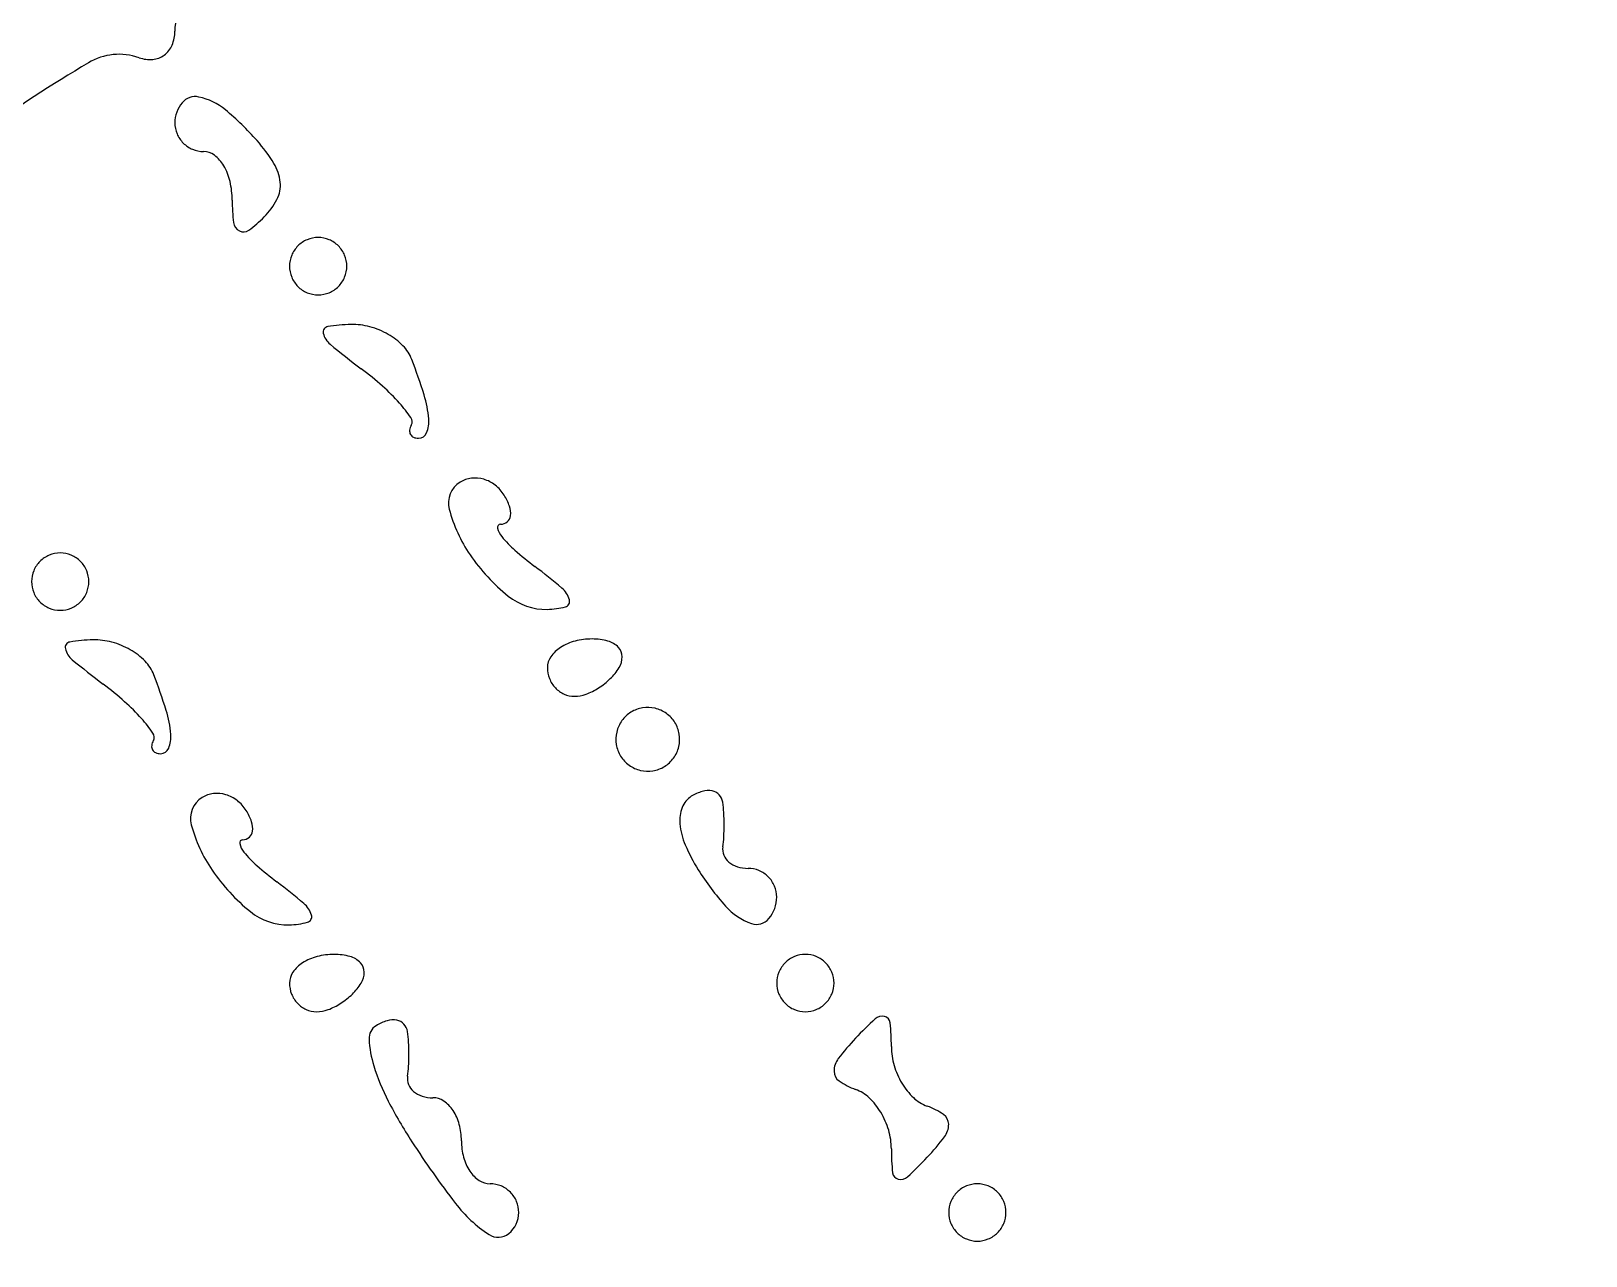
# Model space of a CAD drawing. Header units: metres. Extents: x -22 to 82, y -7 to 32.
# Drawn here: x 10.0209 to 10.1357, y 28.2737 to 28.364 of the extents above; entities that cross this region are included whole.
import ezdxf

# ---------------------------------------------------------------- set-up
doc = ezdxf.new("R2010")
doc.units = ezdxf.units.M
doc.header["$LTSCALE"] = 2
doc.header["$MEASUREMENT"] = 0
doc.layers.add('ZSILUETAEDIFICIO', color=253, linetype='CONTINUOUS')
doc.layers.add('ZVEREDA', color=253, linetype='CONTINUOUS')

msp = doc.modelspace()

# ---------------------------------------------------------------- hatches: boundary and pattern name
at = {"layer": 'ZVEREDA'}
h = msp.add_hatch(dxfattribs=at)
h.set_pattern_fill('AR-SAND', color=256, scale=0.08)
h.set_pattern_definition([(37.50000000000001, (100.3217642182751, 117.4581959786875), (-0.0050394686487687, 0.1541459015210527), [0, -0.1216, 0, -0.136, 0, -0.13]), (7.499999999999999, (100.3217642182751, 117.4581959786875), (0.1415821364214182, 0.2257716852183792), [0, -0.0656, 0, -0.1096, 0, -0.042]), (327.5, (100.2233642182753, 117.4581959786875), (0.2491313489401196, 0.0004527242829572), [0, -0.04, 0, -0.144, 0, -0.188]), (317.5, (100.2233642182753, 117.4581959786875), (0.2404901283657835, 0.0702140451947399), [0, -0.02, 0, -0.0944, 0, -0.108])])
h.paths.add_polyline_path([(31.4583351261974, 30.10001185127862), (-5.580466054143699, 30.14202237673669), (-5.496152509190097, 24.7095630808688), (0.5053741138006274, 24.71459050236479), (0.5053741138006274, 23.02514520136083), (2.905374113800207, 23.02514520136083), (2.905811148500817, 24.71459050236479), (7.70575982083821, 24.71459050236479), (7.70575982083821, 23.02524487001511), (10.1053227861378, 23.02524487001511), (10.1057598208379, 24.71459050236479), (12.50561829493628, 24.71459050236479), (14.90575982083172, 24.71459050236479), (14.90575982083172, 23.02514520136083), (17.30547676903481, 23.02514520136083), (17.30591380373539, 24.71459050236479), (22.10547676902863, 24.63459050236452), (22.10547676902863, 23.02461800278962), (24.5050398048495, 23.02461800278962), (24.5050398048495, 24.63406330379348), (31.4583221007949, 24.61459050236454), (29.30561829493013, 24.61459050236454), (29.30561829493013, 20.61092766967829), (30.50572014345363, 20.61326742045304), (30.50572014345363, 24.61459050236454), (31.4583221007949, 24.61459050236454)])
h.paths.add_polyline_path([(3.274978631708791, 29.84745587849517), (21.85115500656482, 29.84745587849517), (21.85115500656482, 26.26298918530352), (3.274978631708791, 26.26298918530352)], flags=16)
edge = h.paths.add_edge_path(flags=0)
edge.add_line((4.190763625501631, 28.45334721717251), (4.191796270515823, 28.45334721717251))
edge.add_arc((4.030850849770815, 28.47872758158093), 0.1629343160792154, 351.0385129392877, 357.3660182868147)
edge.add_arc((4.112611057247875, 28.47496619707363), 0.0810876329450389, 344.53720768220717, 357.3660765305271, ccw=False)
edge = h.paths.add_edge_path(flags=0)
edge.add_arc((4.129473601766023, 28.48361260777853), 0.0424070857397566, 8.446156974039805, 17.04280200703507)
edge.add_arc((4.048520085864993, 28.46875624364435), 0.1245244297232045, 3.3254775150875844, 12.657113459455672, ccw=False)
edge.add_arc((4.009668740244905, 28.46649875537224), 0.1634413066505545, 3.325477516473139, 5.867953198212037)
edge.add_arc((4.024461425057098, 28.46801930679646), 0.148570677863494, 5.867861931155238, 8.446156969658695)
edge = h.paths.add_edge_path(flags=0)
edge.add_arc((4.187625943115307, 27.71049756740979), 0.005506773619038, 0, 44.649192788606285, ccw=False)
edge.add_line((4.193132716734738, 27.71049756740979), (4.193170576032799, 27.71059180186387))
edge.add_arc((4.083131412969806, 27.72142825678299), 0.110571452748189, 354.3757511834748, 357.7808422671732)
edge.add_arc((4.083495542828814, 27.72707965905653), 0.1105714527485412, 354.8460124112327, 363.6003750095574)
edge.add_arc((4.265141154600997, 27.71569919341579), 0.0736096129205384, 165.585485692761, 181.0365879312016)
edge = h.paths.add_edge_path(flags=0)
edge.add_ellipse((4.155844521799992, 27.55226263330349), major_axis=(-0.004886144824328529, 0.5517489951021792), ratio=0.0764573230342362, start_angle=264.41174822548277, end_angle=281.9145976805995, ccw=False)
edge.add_arc((-177.0033036909715, 27.24610176780652), 181.2017851309283, -3.410605131648481e-12, 0.07993633669821065, ccw=False)
edge.add_line((4.198481439956822, 27.24610176779618), (4.210484766247419, 27.6590139235833))
edge.add_ellipse((4.18687514976483, 27.77778923014426), major_axis=(0.01575538398604225, -0.1077800230216994), ratio=0.5161088083865675, start_angle=337.05526251174393, end_angle=345.80434126128097, ccw=False)
edge = h.paths.add_edge_path(flags=0)
edge.add_arc((387.0379938681306, 26.57348742740584), 383.1770730560518, 179.7962796488156, 179.8227156500893, ccw=False)
edge.add_arc((63.47661150482531, 27.72394417231078), 59.61364541384286, 179.6242268241421, 179.7962796450261, ccw=False)
edge.add_arc((107.9126775625507, 27.43250698258277), 104.0506671673548, 179.4892207827528, 179.6242268252662, ccw=False)
edge.add_arc((4.908773407262004, 28.32581589378475), 1.043191389333353, 173.5744382351789, 178.1175676432889, ccw=False)
edge.add_arc((3.941956756071903, 28.43638332363668), 0.0700943375474026, 136.9440126095541, 174.9430767679891, ccw=False)
edge.add_arc((3.939591411760631, 28.44492007257332), 0.0627084935053294, 98.57263522089539, 141.1716653543758, ccw=False)
edge.add_arc((3.971787529488921, 28.27408536092594), 0.2365196678389941, 91.78341864015289, 100.1162303726033, ccw=False)
edge.add_arc((4.161354391850892, 22.18584956753244), 6.327705978506592, 91.01273401402932, 91.78341864030182, ccw=False)
edge.add_line((4.049514576590127, 28.51256710557305), (4.169165289891879, 28.51468221717266))
edge.add_line((4.169165289891879, 28.51468221717232), (4.179750299263304, 28.53043944484654))
edge.add_arc((4.190827730734469, 28.52494372944767), 0.0123657743692955, 51.76101418273163, 153.6131534045893, ccw=False)
edge.add_line((4.198481439891822, 28.53465625290397), (4.198481439891822, 28.53636044799151))
edge.add_arc((4.193339192636984, 28.51586697619842), 0.0211287740527576, 75.9140893002533, 183.0668013861589)
edge.add_line((4.172240678425823, 28.51473658199643), (4.049514576590127, 28.51256710557305))
edge.add_arc((4.161354391844498, 22.18584956753244), 6.327705978506354, 91.01273401397248, 91.78341864024476)
edge.add_arc((3.971787529489319, 28.27408536092594), 0.2365196678390667, 91.78341864027549, 100.1162378328985)
edge.add_arc((3.941258338745911, 28.44519436956017), 0.0627084935053418, 100.1162378329312, 120.5228893311077)
edge.add_arc((3.942263761789718, 28.43729516592452), 0.0700943375474093, 117.9506432260986, 158.4595108276586)
edge.add_arc((4.001405707587139, 28.41591235581501), 0.1329691207264811, 159.2459526752788, 175.8968395766796)
edge.add_arc((4.909294928725814, 28.35078371074917), 1.04319138933335, 175.8968395763732, 179.4892207827571)
edge.add_arc((107.9126775622392, 27.43250698108915), 104.0506671670563, 179.4892207819287, 179.6242268244366)
edge.add_arc((63.47661150489225, 27.72394417644966), 59.6136454138861, 179.6242268281098, 179.7962796489794)
edge.add_arc((387.0379938451551, 26.57348740949783), 383.1770730331307, 179.7962796461218, 179.8227156473993)
edge.add_line((3.862755088178147, 27.75911035599103), (3.884622839891307, 27.72070371717251))
edge.add_arc((3.929255688633731, 27.74845655913333), 0.0525576961415898, 211.8734753522308, 222.0820973833024)
edge.add_arc((3.940104661909288, 27.75825274944765), 0.0671749997825091, 222.0818102784924, 230.2563674642507)
edge.add_arc((3.958449832274908, 27.78343227505326), 0.0982851158739191, 231.4181484407944, 254.9741783521728)
edge.add_arc((3.959368323424485, 27.7758030788865), 0.0911999037654329, 253.1739702547738, 268.217256623099)
edge.add_arc((3.968627737210397, 41.24924821526616), 13.56460629090511, 269.9489048779313, 270.3532500274084)
edge.add_arc((4.049525169780992, 16.95504494612499), 10.72985513343538, 89.5075836061958, 89.98540653837108, ccw=False)
edge.add_arc((4.130247462298712, 27.54011210430104), 0.1448483138350315, 64.17034698782749, 85.44946313993978, ccw=False)
edge.add_arc((4.191746138397974, 27.66642980881176), 0.0043674083606586, 1.4282544963651844, 68.34992075025048, ccw=False)
edge.add_arc((4.197384248272812, 27.67701561994579), 0.0105538936861254, 212.0429010611537, 263.0773218994982, ccw=False)
edge.add_arc((4.200612712082403, 27.70999352945552), 0.0404527841329601, 231.8085000024286, 252.4850053579366, ccw=False)
edge.add_arc((4.161788889977004, 27.66257060467501), 0.0208577567284913, 48.53142696656482, 82.63062587060486)
edge.add_arc((4.11933816690663, 27.13308106570912), 0.5520225538390414, 85.31102351279071, 89.99478211468639)
edge.add_arc((4.118411279294634, 16.9552485283175), 10.72985513343608, 89.99478211606726, 90.35325002811415)
edge.add_arc((4.073781246147718, 41.2494889468843), 13.56460629090747, 269.50474175352076, 269.9090879921701, ccw=False)
edge.add_arc((3.956613111675125, 27.77658927219733), 0.0911999037654514, 239.2648217281377, 269.94890487625094, ccw=False)
edge.add_arc((3.940104661909288, 27.75825274944765), 0.0671749997825307, 215.766892496466, 243.3781184107606, ccw=False)
edge.add_line((3.885598753388649, 27.71898970661965), (3.862755088177721, 27.75911035598011))
edge = h.paths.add_edge_path(flags=0)
edge.add_arc((3.982208672812931, 27.77710128656037), 0.0039699795081061, 57.093542815945284, 128.0095147918335, ccw=False)
edge.add_arc((3.983777369758798, 27.77691396217733), 0.0035691351575788, -36.39606693346491, 80.51639118771561, ccw=False)
edge.add_arc((3.985008823383225, 27.77555727172944), 0.0018093348073117, 293.7971605359992, 335.12409378026587, ccw=False)
edge.add_arc((3.984854518882713, 27.77590723729099), 0.002191808038586, 257.1681723130867, 293.7964911424778, ccw=False)
edge.add_arc((3.98554989726631, 27.77896024180501), 0.0053230039216045, 238.282669802615, 257.1684968903267, ccw=False)
edge.add_arc((3.980302814458611, 27.77683864407101), 0.0034331700992157, 99.02971341141892, 315.4979837284754, ccw=False)
edge = h.paths.add_edge_path(flags=0)
edge.add_arc((4.003867887505493, 27.77651366478631), 0.0041965817445002, 179.5419055987072, 270.4580944011244)
edge.add_arc((4.003949051078308, 27.77651352882827), 0.0041965817444636, 269.3499522369119, 383.1232100615633)
edge.add_arc((4.003864094692489, 27.77672872215237), 0.0041965817444639, 19.96411019100292, 182.4788541983977)
edge = h.paths.add_edge_path(flags=0)
edge.add_arc((3.979353550216473, 28.42993420992462), 0.0009651872828333, 125.0907544769644, 237.6009057839097)
edge.add_arc((3.995965221876986, 28.40704187017155), 0.0279429480104366, 127.8062335931203, 268.779035296377)
edge.add_line((3.995369806797299, 28.37910526650563), (4.002718144077988, 28.38645734180113))
edge.add_arc((4.10007393273122, 28.38764962442366), 0.0973630891154655, 166.3647067637932, 180.7016464897838, ccw=False)
edge.add_arc((3.991574634341134, 28.42003595056144), 0.0167827455633406, 325.7976337708378, 488.477492724186)
edge.add_arc((3.995342312636922, 28.45231582363164), 0.0238394652163404, 233.4109544616884, 272.5958997522416)
edge.add_arc((3.987035091752404, 28.42505208948006), 0.0100004255996245, 20.17316381762081, 145.4473270086913)

# ---------------------------------------------------------------- linework, layer by layer
at = {"layer": 'ZSILUETAEDIFICIO'}
for centre, radius, start, end in [((10.03593888377583, 28.36398970946385), 0.0043846046664873, 122.0079850466504, 179.9999112679886), ((10.02884582242291, 28.3639897082715), 0.0027084566863895, 337.6605202245441, 0.0001688678577051213), ((10.0274429480867, 28.35783636491726), 0.0044424389608733, 70.70968834111969, 120.7628418695877), ((10.0297818520018, 28.36356651952912), 0.0016719037877023, 274.6805314092698, 306.5571747652156), ((10.02974076766921, 28.36362194151803), 0.00174089305607, 306.5568725449085, 337.6605921893714), ((10.08206316007383, 28.26607550675828), 0.1112292482942027, 120.7630137078377, 125.6152411043801), ((10.02971871165192, 28.36433836652833), 0.0024463290534235, 250.709043088109, 274.6792944025799), ((10.03385490728692, 28.35722657291603), 0.0023006281776457, 139.9852695490841, 180.0001659143684), ((10.033064742481, 28.35788992765777), 0.0012689305799003, 77.77666383854242, 139.9846293998189), ((10.03237031010639, 28.35468400479346), 0.0045492015644101, 50.24005422910714, 77.77764354493873), ((10.02160530526112, 28.34174537217365), 0.0213805278158538, 41.50179874725355, 50.23952355136976), ((10.03365256998111, 28.35722658941046), 0.0020982908719555, 180.0006323074643, 202.6246928844136), ((10.03368122961891, 28.35723847532347), 0.0021293174234791, 202.6232414626799, 224.9992115312649), ((10.03368118817821, 28.35723851676244), 0.0021293174223536, 225.0007884730647, 247.3767585448462), ((10.0336693022652, 28.35720985712601), 0.0020982908721548, 247.3753071375459, 269.999367711152), ((10.02833288539182, 28.34769767778596), 0.0123977511571563, 31.83234176021904, 41.50225228052668), ((10.03366926444249, 28.353793764236), 0.0013178020182195, 52.24678316085886, 89.99936230536933), ((10.0327917944785, 28.35266049948814), 0.0027510649123035, 30.46666815391567, 52.24841554828455), ((10.03614696233012, 28.35254877208649), 0.0032003105183447, 5.36481444296088, 31.83153989182353), ((10.03160065459932, 28.35195988930928), 0.0041329725902719, 13.02433637825252, 30.46557160090794), ((10.02968189003812, 28.35151610576219), 0.0061023890713301, 359.9996290565335, 13.02381794149277), ((10.03702971444199, 28.35263162581515), 0.0023136786732599, 332.8673084072815, 5.36589929014787), ((10.04897657662443, 28.35151602503083), 0.0131922975152127, 179.9998209621057, 187.1878542659665), ((10.03450331297989, 28.35392638531886), 0.0051525352239689, 314.9995837711164, 332.86616987987), ((10.03668455966115, 28.34996582607329), 0.0008029150513353, 187.1876200771336, 242.4367773695306), ((10.03134094023773, 28.35708880448266), 0.009624838470426, 306.0298119591056, 314.9995817731066), ((10.03661650597292, 28.34983550441262), 0.0006558945124269, 242.4390733997317, 306.0321853344026), ((10.0421411881787, 28.34663961574552), 0.0021293174226753, 112.6232414641004, 134.9992115355853), ((10.04212930226481, 28.34666827538229), 0.0020982908719379, 90.0006322764197, 112.6246928509962), ((10.04212925595422, 28.34666827538229), 0.0020982908719275, 67.37530714900383, 89.9993677235803), ((10.04211737004039, 28.34663961574552), 0.0021293174227384, 45.0007884644147, 67.37675853589961), ((10.0421125699815, 28.34665154309783), 0.0020982908723822, 157.3753071203533, 179.9993676987498), ((10.04214122961841, 28.34663965718482), 0.0021293174230358, 135.0007884644147, 157.3767585326241), ((10.04211732860063, 28.34663965718482), 0.0021293174229968, 22.62324146737595, 44.9992115355853), ((10.042145988237, 28.34665154309897), 0.0020982908723577, 0.0006322702055423879, 22.62469284620816), ((10.04211256998113, 28.34665158941044), 0.0020982908719555, 180.0006323074643, 202.6246928844136), ((10.04214598823751, 28.34665158940936), 0.0020982908719275, 337.3753071490141, 359.9993677235803), ((10.04214122961892, 28.34666347532317), 0.0021293174233184, 202.6232414570275, 224.9992115269354), ((10.04214118817822, 28.34666351676282), 0.0021293174225635, 225.000788477385, 247.3767585472173), ((10.04211737004081, 28.34666351676282), 0.0021293174225145, 292.6232414527827, 314.999211522615), ((10.04211732860023, 28.34666347532317), 0.0021293174233681, 315.0007884730646, 337.3767585429724), ((10.04212930226532, 28.34663485712582), 0.0020982908719275, 247.3753071351691, 269.999367711152), ((10.04212925595382, 28.34663485712582), 0.002098290871903, 270.000632288848, 292.6246928648309), ((10.04290582303364, 28.34179520078834), 0.0004073498909831, 99.41256216008632, 193.0253711888181), ((10.04394912575464, 28.34203658966777), 0.0014782136349792, 193.0267611671138, 230.6524300869525), ((10.04477583465149, 28.33051527180834), 0.0118412355491645, 91.10851329950515, 99.41299404970142), ((10.04464411213138, 28.33732729758697), 0.0050279363474119, 74.93432168602213, 91.10951133956587), ((10.0444776646589, 28.33670914196432), 0.0056681090838484, 60.14888555069308, 74.93379975758947), ((10.04477838320943, 28.33723328490248), 0.005063826484064999, 44.51663466193264, 60.14807866951401), ((10.08960164661971, 28.39771826195783), 0.0734823891414262, 230.6522206843739, 232.9247260019936), ((10.04629738818062, 28.33872679424127), 0.0029335809014209, 20.99415576198064, 44.51774643467024), ((10.0082544104491, 28.32412841936417), 0.0436813502112021, 17.35075049894776, 20.99353854085449), ((10.0293394028902, 28.31796592061698), 0.0264774726466957, 48.49841949287281, 52.92454105623297), ((10.03710685003688, 28.32674490718648), 0.0147555342249234, 41.64154423741284, 48.49848986154356), ((10.0420394103059, 28.33468418269746), 0.0082857240004611, 4.86941108658485, 17.35028844820589), ((10.03965608378923, 28.32901158911363), 0.0113443116170549, 34.78231616539965, 41.6413225914887), ((10.0499359460043, 28.33441762315977), 0.0010634072800715, 151.3172020484666, 172.3496795851422), ((10.04853946781779, 28.33518162902101), 0.0005284018421753, 331.3170844917136, 34.78298488737158), ((10.04812822718048, 28.33520288252618), 0.0021748533224979, 337.2585226841472, 4.869975225913723), ((10.04938914655014, 28.33449104751503), 0.0005117001312642, 172.3471153844206, 208.6809601012938), ((10.04935884457538, 28.33447449379884), 0.000477171378547, 208.683387674405, 246.6382164871548), ((10.04953178624032, 28.33487484874428), 0.0009132824903014, 246.6376657588033, 269.9995526355848), ((10.04953176909771, 28.33461456174774), 0.0006529954937539, 270.0008784580693, 337.2595162608231), ((10.05355335398121, 28.32918531729484), 0.0018106148679005, 121.7175973082269, 194.8241285689324), ((10.05366365737362, 28.3290068311718), 0.0020204341579431, 96.41462849576955, 121.7174133159392), ((10.0536966469019, 28.32871329176879), 0.002315821513686, 73.57150508150255, 96.41433145947674), ((10.0536315491388, 28.32849238626119), 0.0025461190620946, 51.91549260033283, 73.57231796114374), ((10.0534783421669, 28.32829693691281), 0.0027944591980552, 31.71735870121299, 51.91484013461404), ((10.0521979995253, 28.32750560097634), 0.0042996136230875, 19.51554764936026, 31.71786018778006), ((10.05480757241162, 28.32843052221398), 0.0015309767847613, 353.1526132262443, 19.51463020733997), ((10.06229958291371, 28.33150010626679), 0.0108579773855336, 194.8241021158063, 214.4026609033995), ((10.05559734256784, 28.32836892723503), 0.0007523609812725, 270.000878937848, 310.5367822374719), ((10.05562905023288, 28.32833188030014), 0.0007035977675931, 310.5352078566421, 353.1524093282609), ((10.05559736008331, 28.32738700763787), 0.0002295586162613, 90.00149106100973, 193.1862781778835), ((10.056900746021, 28.32769232649235), 0.0015682275469133, 193.1842059495097, 219.0478589167761), ((10.0619548873394, 28.33179236736265), 0.0080762748419356, 219.0494187491262, 228.9069185388259), ((10.02309430226501, 28.32340327538128), 0.0020982908729524, 90.0006322764197, 112.6246928528869), ((10.02309425595399, 28.32340327538242), 0.0020982908719275, 67.37530713516908, 89.99936771115203), ((10.07452034788341, 28.34619934525887), 0.0271930687870646, 228.9060993056867, 232.8973781180876), ((10.02310622961824, 28.32337465718484), 0.0021293174230358, 135.0007884644147, 157.3767585326241), ((10.02310618817842, 28.32337461574554), 0.0021293174226753, 112.6232414641004, 134.9992115355853), ((10.02308237004064, 28.32337461574554), 0.0021293174227384, 45.0007884644147, 67.37675853589961), ((10.0230823286013, 28.32337465718484), 0.0021293174226753, 22.6232414720938, 44.99921154424447), ((10.06510755758219, 28.33342292165327), 0.0142612024366703, 214.402539752607, 231.1534355416188), ((10.02978146184415, 28.28704921095465), 0.0469709812120754, 49.76879250986709, 52.89763522027382), ((10.02307756998172, 28.32338654309876), 0.0020982908723822, 157.3753071480579, 179.9993677235803), ((10.0230775699813, 28.32338658940927), 0.0020982908719379, 180.0006322764197, 202.6246928509859), ((10.02311098823722, 28.32338654309876), 0.0020982908724451, 0.0006322764196846798, 22.62469285194217), ((10.02311098823773, 28.32338658940927), 0.0020982908719275, 337.3753071490141, 359.9993677235803), ((10.02310622961824, 28.32339847532336), 0.0021293174229968, 202.6232414673759, 224.9992115355853), ((10.0230823286013, 28.32339847532336), 0.002129317422616, 315.0007884557555, 337.3767585279062), ((10.05893611128272, 28.32576000595463), 0.0044221462611298, 231.1538758850869, 271.2072233583868), ((10.05897953241291, 28.32156233991464), 0.0017638645649863, 16.05456064113487, 49.76823426853636), ((10.06027233151298, 28.32193438043197), 0.0004185974318163, 284.8911434816504, 16.05407810892274), ((10.02310618817842, 28.32339851676267), 0.0021293174227384, 225.0007884644147, 247.3767585358996), ((10.02309430226447, 28.32336985712715), 0.0020982908730643, 247.3753071609451, 269.9993677360086), ((10.02309425595439, 28.32336985712601), 0.0020982908719379, 270.0006322764197, 292.6246928509962), ((10.02308237004064, 28.32339851676267), 0.0021293174226753, 292.6232414641004, 314.9992115355853), ((10.05890873761041, 28.32706209155077), 0.0057245195617719, 271.206569316216, 284.8917641495864), ((10.02387082303329, 28.31853020078853), 0.0004073498905913, 99.41256216531532, 193.0253712343952), ((10.02574083465262, 28.30725027180836), 0.0118412355493877, 91.1085133060983, 99.41299405619833), ((10.0256091121307, 28.31406229758551), 0.0050279363489944, 74.9343216800589, 91.10951133401508), ((10.02544266465861, 28.31344414196616), 0.0056681090822101, 60.14888554153108, 74.93379974838628), ((10.0613966929989, 28.31638568535413), 0.0025538076016652, 122.6771825818017, 145.0629138449642), ((10.06198141734623, 28.31547413625054), 0.0036367777445013, 104.2562324405651, 122.6776165238378), ((10.06234655895221, 28.31403670181794), 0.0051198644362863, 89.99949464992491, 104.255292257484), ((10.06234663102833, 28.31468694514433), 0.0044696211096735, 74.86923902236346, 90.00034506994056), ((10.06307863737649, 28.31739414752451), 0.0016651999535676, 43.25836409490107, 74.86882717881161), ((10.06355774157939, 28.31784497121049), 0.0010073376328976, 359.9741228002402, 43.25854613154761), ((10.02491412575432, 28.31877158966705), 0.0014782136344517, 193.0267611453278, 230.6524300702069), ((10.07056664661943, 28.37445326196928), 0.0734823891502225, 230.652220689994, 232.9247260076299), ((10.02574338321, 28.31396828490102), 0.0050638264847955, 44.51663467837641, 60.14807868609911), ((10.0272623881803, 28.31546179424254), 0.0029335809009481, 20.99415573710137, 44.51774641259665), ((10.06045779851934, 28.31704155287053), 0.0014085194098424, 145.062305905308, 179.9994555788505), ((10.06303646458099, 28.31784521106766), 0.0015286146864341, 328.2823266724847, 359.9739568894244), ((9.989219410448925, 28.30086341936413), 0.0436813502112021, 17.35075049894776, 20.99353854085449), ((10.06127672574601, 28.31704156990349), 0.0022274466364001, 180.0000938708074, 201.2518563332101), ((10.06118227082172, 28.31700485686366), 0.0021261077022185, 201.2524087447893, 223.2589830359), ((10.05991354660199, 28.32009299509178), 0.0053998440610802, 302.6778615525401, 314.3633973909845), ((10.06069922979833, 28.31928970206837), 0.0042761992039508, 314.3629643004558, 328.2824491789308), ((10.01030440288991, 28.29470092061683), 0.026477472646997, 48.49841949213565, 52.92454105545065), ((10.0611028831097, 28.31693015495495), 0.0020170995192001, 223.2590256128663, 245.9268880629234), ((10.06103947814719, 28.31678813375134), 0.0018615674975268, 245.9256453043824, 269.9992601682414), ((10.06103948352552, 28.31737714881717), 0.0024505825633346, 269.9993122449947, 290.4889795685473), ((10.0601795028831, 28.31967845616992), 0.0049073247630374, 290.4896528544809, 302.6773391647823), ((10.01807185003713, 28.30347990719025), 0.0147555342220151, 41.64154422735461, 48.49848985159578), ((10.06644202701432, 28.31176987509235), 0.0023365104926735, 99.0940378089057, 121.718098383744), ((10.06644740053139, 28.31173578911176), 0.002371017335736, 76.71609835562121, 99.09206842676124), ((10.06644747031689, 28.31173569487783), 0.0023710930149327, 54.34229270315131, 76.718262775792), ((10.02062108378939, 28.3057465891095), 0.0113443116193897, 34.78231618237664, 41.64132260845851), ((10.0230044103057, 28.31141918269748), 0.0082857240004611, 4.86941108658485, 17.35028844820589), ((10.06647015048591, 28.31174975746228), 0.0023710930149972, 144.3422927229619, 166.7182627930981), ((10.06644194396242, 28.31176994761319), 0.0023364051396088, 121.7173008809924, 144.3413614575613), ((10.06646766046899, 28.31176390140064), 0.0023364051395285, 31.71730089635303, 54.34136146986337), ((10.06646758794773, 28.31176381834854), 0.0023365104930321, 9.09403782454162, 31.71809839796398), ((10.0309009460041, 28.31115262316087), 0.0010634072794694, 151.3172021022075, 172.3496796425839), ((10.02950446781799, 28.31191662902148), 0.0005284018419946, 331.317084424782, 34.7829848468603), ((10.02909322718034, 28.311937882525), 0.0021748533225944, 337.2585227163929, 4.869975255750247), ((10.0664700562518, 28.31174968767664), 0.0023710173356193, 166.7160983716704, 189.0920684439009), ((10.06643350196714, 28.31175844483261), 0.0023710173358886, 346.7160983449257, 9.092068415047141), ((10.0303541465498, 28.31122604751499), 0.0005117001308653, 172.3471153776381, 208.6809601257327), ((10.03032384457512, 28.3112094937988), 0.0004771713783667, 208.6833877006148, 246.6382165372736), ((10.03049678624012, 28.31160984874424), 0.0009132824900739999, 246.6376657849786, 269.9995526641151), ((10.03049676909791, 28.31134956174793), 0.0006529954938418, 270.0008784580693, 337.2595162424211), ((10.06643597027121, 28.31174431415849), 0.0023365104924344, 189.0940377987749, 211.7180983742601), ((10.0664358977499, 28.31174423110753), 0.0023364051395285, 211.717300896353, 234.3413614698633), ((10.066433407733, 28.31175837504594), 0.0023710930149972, 324.3422927229619, 346.7182627930981), ((10.066456087902, 28.31177243763028), 0.0023710930149327, 234.3422927031513, 256.718262775792), ((10.0664561576875, 28.31177234339634), 0.002371017335736, 256.7160983556212, 279.0920684267612), ((10.0664615312046, 28.31173825741581), 0.0023365104926735, 279.0940378089057, 301.7180983837439), ((10.06646161425653, 28.31173818489498), 0.0023364051396088, 301.7173008809924, 324.3413614575613), ((10.0345183539809, 28.30592031729452), 0.0018106148677842, 121.7175972922087, 194.8241285550081), ((10.0346286573733, 28.30574183117284), 0.002020434156737, 96.4146284993615, 121.7174133219394), ((10.03466164690212, 28.30544829176898), 0.0023158215135108, 73.57150509228627, 96.41433147127518), ((10.03459654913812, 28.30522738626138), 0.0025461190622232, 51.91549258911292, 73.57231795131179), ((10.03444334216672, 28.305031936913), 0.0027944591978763, 31.71735869724609, 51.91484013173626), ((10.07054201707413, 28.30613604212596), 0.0016632192658741, 121.7187642594422, 159.2284315955255), ((10.07143729446332, 28.30468733738968), 0.0033662362981385, 106.5439865724518, 121.717078257995), ((10.07092103212224, 28.30642527822903), 0.0015532373555258, 79.49186031586405, 106.5436620977367), ((10.07103040850851, 28.30701487948454), 0.0009535767563501, 43.08418430520039, 79.49266446928728), ((10.07098582594864, 28.30697321430762), 0.0010145979912666, 8.326448730485435, 43.08289057633738), ((10.0633913902418, 28.30586132068225), 0.0086899977280987, 3.221672053935011, 8.329088896642926), ((10.0331629995255, 28.30424060097386), 0.0042996136240156, 19.51554768078043, 31.71786021932028), ((10.07150645717073, 28.30577015972545), 0.0026947301131808, 159.2269702300663, 185.3700362153998), ((10.0560012993972, 28.30544591251282), 0.0160917547132177, 359.9993902216154, 3.219659450931626), ((10.04326458291391, 28.30823510626783), 0.010857977386176, 194.8241021198186, 214.4026609083373), ((10.03659405023311, 28.30506688030079), 0.0007035977676744, 310.5352077923969, 353.1524092731129), ((10.03577257241182, 28.30516552221394), 0.0015309767847613, 353.1526132262443, 19.51463020733997), ((10.07395161238202, 28.30599995381095), 0.0051506595355534, 185.369470981078, 203.2977877202761), ((10.05627429360649, 28.30544581535725), 0.0158187605031261, 356.7670889323434, 359.9997315973982), ((10.036562360083, 28.30412200763755), 0.000229558616716, 90.00149094748767, 193.1862781226325), ((10.03786574602083, 28.30442732649345), 0.0015682275471726, 193.1842059899447, 219.0478589595008), ((10.036562342568, 28.30510392723454), 0.0007523609806313, 270.000878937848, 310.536782233656), ((10.08170800631913, 28.30934022788233), 0.0135957218661806, 203.2985545989752, 211.9854742412851), ((10.07310587708051, 28.30364660684899), 0.001129971702178, 171.0285997237501, 202.2515543755), ((10.06473926155812, 28.30496768580849), 0.0073403001307446, 351.0269193487316, 356.7669851087645), ((10.04291988733962, 28.30852736736267), 0.0080762748419356, 219.0494187491262, 228.9069185388259), ((10.07330744971179, 28.30372902667028), 0.0013477434878406, 202.2495042909786, 229.6099791871486), ((10.0735939471522, 28.30406585749131), 0.0017899377702281, 229.6116105951437, 252.8110898096632), ((10.04607255758239, 28.310157921653), 0.0142612024364932, 214.4025397518563, 231.1534355410446), ((10.05548534788323, 28.32293434525866), 0.0271930687865944, 228.9060993061001, 232.8973781185514), ((10.08683142817489, 28.312539714548), 0.0196360998692925, 211.9850365763519, 221.8272094423336), ((10.07385428192563, 28.30490727633952), 0.0026707100853104, 252.8100530573933, 269.9999395818877), ((10.07385425595365, 28.30013827538102), 0.0020982908732917, 67.37530713802487, 89.99936771115203), ((10.07384237004069, 28.30010961574544), 0.0021293174227384, 45.0007884644147, 67.37675853589961), ((10.0738423286013, 28.30010965718486), 0.0021293174226753, 22.6232414720938, 44.99921154424447), ((10.01074646184429, 28.26378421096302), 0.0469709812053657, 49.76879250365526, 52.89763521407852), ((10.07387098823781, 28.30012154309884), 0.0020982908719379, 0.0006322764196846798, 22.62469285098589), ((10.03990111128292, 28.30249500595414), 0.0044221462604382, 231.1538758814005, 271.2072233526795), ((10.03994453241262, 28.29829733991465), 0.0017638645649863, 16.05456064113487, 49.76823426853636), ((10.07561758491212, 28.30250381228677), 0.0045871924366633, 221.8273720787789, 250.8032243763229), ((10.07347767320172, 28.30012154966346), 0.0024916059078903, 320.2573748178364, 0.0003815135401529397), ((10.03987373761152, 28.30379709155278), 0.0057245195635158, 271.2065693021692, 284.8917641355362), ((10.0412373315128, 28.29866938043176), 0.0004185974318792, 284.8911435498068, 16.05407813882442), ((10.07449395288114, 28.299276565524), 0.0011699317493137, 250.8027359944713, 320.25641537479), ((10.042946417346, 28.29220913625051), 0.0036367777444471, 104.2562324336296, 122.6776165158735), ((10.04331155895284, 28.29077170181813), 0.0051198644361779, 89.99949465500566, 104.255292263049), ((10.04331163102765, 28.29142194514435), 0.0044696211099009, 74.86923901113518, 90.00034505826788), ((10.0440436373772, 28.29412914752476), 0.0016651999532294, 43.25836410562057, 74.86882719187675), ((10.07809618817799, 28.29376461574543), 0.0021293174225145, 112.6232414527827, 134.999211522615), ((10.07808430226513, 28.29379327538231), 0.002098290871903, 90.00063228884795, 112.6246928648309), ((10.07808425595414, 28.29379327538129), 0.0020982908730643, 67.37530714711308, 89.9993677235803), ((10.07807237004113, 28.29376461574543), 0.0021293174225635, 45.00078847738501, 67.37675854721729), ((10.04142279852002, 28.29377655286982), 0.0014085194107519, 145.0623058855672, 179.9994555511018), ((10.04236169299912, 28.29312068535432), 0.0025538076016652, 122.6771825818017, 145.0629138449642), ((10.04452274157913, 28.29457997121114), 0.0010073376329172, 359.9741227614311, 43.25854609497569), ((10.04400146458082, 28.29458021106763), 0.0015286146864341, 328.2823266724847, 359.9739568894244), ((10.07806756998141, 28.29377654309883), 0.0020982908719275, 157.3753071490141, 179.9993677235803), ((10.0780962296183, 28.29376465718502), 0.0021293174229483, 135.0007884644147, 157.3767585382655), ((10.0780723286004, 28.29376465718502), 0.0021293174233184, 22.62324145702756, 44.99921152693536), ((10.07810098823779, 28.29377654309883), 0.0020982908719379, 0.0006322764196846798, 22.62469285098589), ((10.04224172574573, 28.29377656990351), 0.0022274466364001, 180.0000938708074, 201.2518563332101), ((10.04166422979802, 28.29602470206856), 0.0042761992040703, 314.3629642983116, 328.2824491763459), ((10.07806756998181, 28.29377658940928), 0.0020982908723577, 180.0006322702055, 202.6246928462081), ((10.07810098823731, 28.29377658940928), 0.0020982908723822, 337.3753071537919, 359.9993677297945), ((10.04214727082149, 28.29373985686385), 0.0021261077023743, 201.252408750503, 223.2589830403629), ((10.04206788310989, 28.29366515495627), 0.0020170995204457, 223.2590256322305, 245.9268880787095), ((10.0411445028833, 28.29641345616983), 0.0049073247630374, 290.4896528544809, 302.6773391647823), ((10.04087854660222, 28.29682799508947), 0.0053998440591367, 302.677861565573, 314.3633974043989), ((10.07809622961781, 28.29378847532337), 0.0021293174226753, 202.6232414720938, 224.9992115442445), ((10.07809618817848, 28.29378851676262), 0.0021293174227384, 225.0007884644147, 247.3767585358996), ((10.0780723700407, 28.29378851676262), 0.0021293174226753, 292.6232414641004, 314.9992115355853), ((10.07807232860091, 28.29378847532337), 0.0021293174230358, 315.0007884644147, 337.3767585326241), ((10.04200447814702, 28.29352313375034), 0.00186156749639, 245.9256453057528, 269.9992601682414), ((10.04200448352574, 28.29411214881867), 0.0024505825648255, 269.9993122343381, 290.4889795555301), ((10.04817141427361, 28.28777130916581), 0.0033623695796224, 106.5359139214779, 121.7181327852882), ((10.04765606895191, 28.28950702410827), 0.0015517654921999, 79.47189657100493, 106.5352245274545), ((10.04776543276262, 28.29009534715016), 0.0009533639182916, 43.06383952779128, 79.47343692495706), ((10.07808430226464, 28.29375985712596), 0.0020982908719275, 247.3753071490038, 269.9993677235803), ((10.07808425595451, 28.29375985712716), 0.0020982908729873, 270.0006322639913, 292.6246928390549), ((10.10281944335222, 28.26986206223626), 0.0289166961734138, 132.621194555923, 136.6686059637084), ((10.08375256033764, 28.29058173922914), 0.0007590854334956, 76.86542889029727, 132.6204642773512), ((10.08380225757972, 28.29079465343949), 0.0005404481164487, 5.810350252452356, 76.8669887933672), ((10.04698120720673, 28.28969699118784), 0.0010985577260425, 121.7163783033121, 183.16875173904), ((10.04772017544312, 28.2900531321925), 0.0010152535314134, 8.325717777794836, 43.06043592497848), ((10.04012639024199, 28.28894132068228), 0.0086899977280987, 3.221672053935011, 8.329088896642926), ((10.0670304641487, 28.28908834813552), 0.0173988149608933, 359.9998950117403, 5.809130140657743), ((10.0540780074104, 28.29009006074654), 0.0082062350404629, 183.1700016756952, 197.1659784812153), ((10.03273629939733, 28.28852591251285), 0.0160917547132177, 359.9993902216154, 3.219659450931626), ((10.0953187900225, 28.27693787406849), 0.0186052019353035, 136.6681360472195, 142.7130428894714), ((10.08934391462415, 28.28908831299697), 0.0049146355145251, 179.9999620277735, 196.3023948940814), ((10.06118859176263, 28.29228648583381), 0.0156483243299435, 197.1658296277253, 207.4471863512808), ((10.04147426155779, 28.28804768580386), 0.0073403001304881, 351.0269193843419, 356.7669851442037), ((10.03300929360671, 28.28852581536546), 0.0158187605031261, 356.7670889026454, 359.9997315677475), ((10.08175031031331, 28.28726943240804), 0.0015510312037736, 142.7138406836852, 180.0005967355513), ((10.09001115107984, 28.2892834386808), 0.0056098178790937, 196.3022166287053, 211.0649923250421), ((10.04984087708073, 28.28672660684833), 0.0011299717022844, 171.0285996895876, 202.2515543347511), ((10.08106315661212, 28.28726939995931), 0.0008638775026885, 179.9989192686417, 235.6630582626399), ((10.08368013498173, 28.29110070485495), 0.0055036482929314, 235.6646225169208, 249.8642580805355), ((10.0500424497115, 28.28680902667134), 0.0013477434882711, 202.2495043357108, 229.6099792269252), ((10.05032894715239, 28.28714585749054), 0.0017899377695354, 229.6116105762905, 252.8110897871618), ((10.05058928192622, 28.28798727634137), 0.0026707100870997, 252.8100530488296, 269.9999395721431), ((10.05058928546421, 28.28386357134769), 0.001452994906472, 56.28186751974362, 90.00025058175747), ((10.08076960273391, 28.28316276642869), 0.0029510583506171, 46.62361636150057, 69.86347285160096), ((10.07933275645271, 28.28164202296227), 0.0050432313657528, 31.06545922122529, 46.62413180988786), ((10.089525801767, 28.28899110954399), 0.0050432313650864, 211.0654591986436, 226.6241317881771), ((10.08808895548489, 28.28747036608024), 0.0029510583512782, 226.6236163736201, 249.8634728659726), ((10.07950926737772, 28.30180218930064), 0.0362928337080518, 207.4472100806013, 212.9300574891321), ((10.05001845454601, 28.28300829282284), 0.002481269816812, 33.68972275914614, 56.2811010655135), ((10.0492186797116, 28.28247510876497), 0.0034424800046816, 14.84201828874485, 33.68983058941453), ((10.07884740713848, 28.28134969382882), 0.0056098178790834, 16.30221661178591, 31.06499230831898), ((10.08517842323749, 28.27953242765284), 0.0055036482931448, 55.66462251825102, 69.8642580813681), ((10.0479695746028, 28.28214407917312), 0.0047347045064974, 359.9998436623675, 14.84227105837175), ((10.08779540160714, 28.28336373254876), 0.0008638775026885, 359.9989192837146, 55.66305826263999), ((10.08710824790549, 28.28336370009998), 0.0015510312042284, 322.7138406938654, 0.0005967439540558026), ((10.10611064436242, 28.31903101251351), 0.0679861391016263, 212.9299289898986, 217.6201941449803), ((10.05743898361581, 28.28214405333676), 0.0047347045065356, 179.999843684384, 194.8422710810539), ((10.07951464359513, 28.28154481950952), 0.0049146355145251, 359.9999620463248, 16.30239491338259), ((10.07353976819672, 28.29369525843947), 0.0186052019351658, 316.6681360477252, 322.7130428900289), ((10.05618987850701, 28.28181302374179), 0.0034424800038306, 194.8420182687308, 213.6898305673759), ((10.1018280940705, 28.28154478437256), 0.0173988149608933, 179.9998950117403, 185.8091301406577), ((10.06603911487011, 28.30077107027216), 0.0289166961712544, 312.6211945512865, 316.6686059590464), ((10.055390103674, 28.28127983968636), 0.0024812698184006, 213.6897227591461, 236.2811010626247), ((10.08505630063951, 28.27983847906853), 0.0005404481162272, 185.8103502524524, 256.8669887878838), ((10.05481927275491, 28.28042456116066), 0.0014529949065576, 236.2818675247009, 270.0002505817574), ((10.05481925595382, 28.27687327538234), 0.0020982908719275, 67.37530713516908, 89.99936771115203), ((10.05480737004089, 28.27684461574546), 0.0021293174225635, 45.00078847738501, 67.37675854721729), ((10.0851059978815, 28.28005139327911), 0.0007590854334956, 256.8654288902972, 312.6204642773512), ((10.09078618817813, 28.27684461574546), 0.0021293174225145, 112.6232414527827, 134.999211522615), ((10.09077430226512, 28.27687327538234), 0.002098290871903, 90.00063228884795, 112.6246928648309), ((10.09077425595365, 28.27687327538126), 0.0020982908730643, 67.37530713564935, 89.99936771115203), ((10.09076237004112, 28.27684461574546), 0.0021293174225635, 45.00078847738501, 67.37675854721729), ((10.06042050012798, 28.28381921508446), 0.0103019995279693, 217.6202449741946, 236.5197298158771), ((10.05480732860062, 28.27684465718494), 0.0021293174229968, 22.62324146173451, 44.9992115355853), ((10.0548359882375, 28.27685654309886), 0.0020982908719379, 0.0006322764196846798, 22.62469285098589), ((10.09075756998143, 28.27685654309886), 0.0020982908719275, 157.3753071490141, 179.9993677235803), ((10.09078622961871, 28.27684465718494), 0.0021293174233681, 135.0007884730646, 157.3767585429725), ((10.09076232860093, 28.27684465718494), 0.0021293174229968, 22.62324146173451, 44.9992115355853), ((10.09079098823781, 28.27685654309886), 0.0020982908719379, 0.0006322764196846798, 22.62469285098589), ((10.0549246948824, 28.27685656178033), 0.0020095842269306, 309.2144645256112, 0.000127553803594176), ((10.0907575699818, 28.27685658940914), 0.0020982908723577, 180.0006322702055, 202.6246928462081), ((10.0907909882373, 28.27685658940914), 0.0020982908723822, 337.3753071537919, 359.9993677297945), ((10.05541670130722, 28.27625362741998), 0.0012313810627103, 236.5193908544533, 309.2140446516908), ((10.09078622961832, 28.27686847532328), 0.0021293174229968, 202.6232414673759, 224.9992115355853), ((10.09078618817847, 28.27686851676253), 0.0021293174227384, 225.0007884644147, 247.3767585358996), ((10.09076237004069, 28.27686851676253), 0.0021293174226753, 292.6232414641004, 314.9992115355853), ((10.09076232860141, 28.27686847532328), 0.002129317422616, 315.0007884557555, 337.3767585279062), ((10.09077430226472, 28.27683985712594), 0.0020982908719275, 247.3753071490038, 269.9993677235803), ((10.09077425595413, 28.27683985712702), 0.0020982908731622, 270.0006322764197, 292.6246928505159)]:
    msp.add_arc(centre, radius, start, end, dxfattribs=at)

doc.saveas('drawing.dxf')
